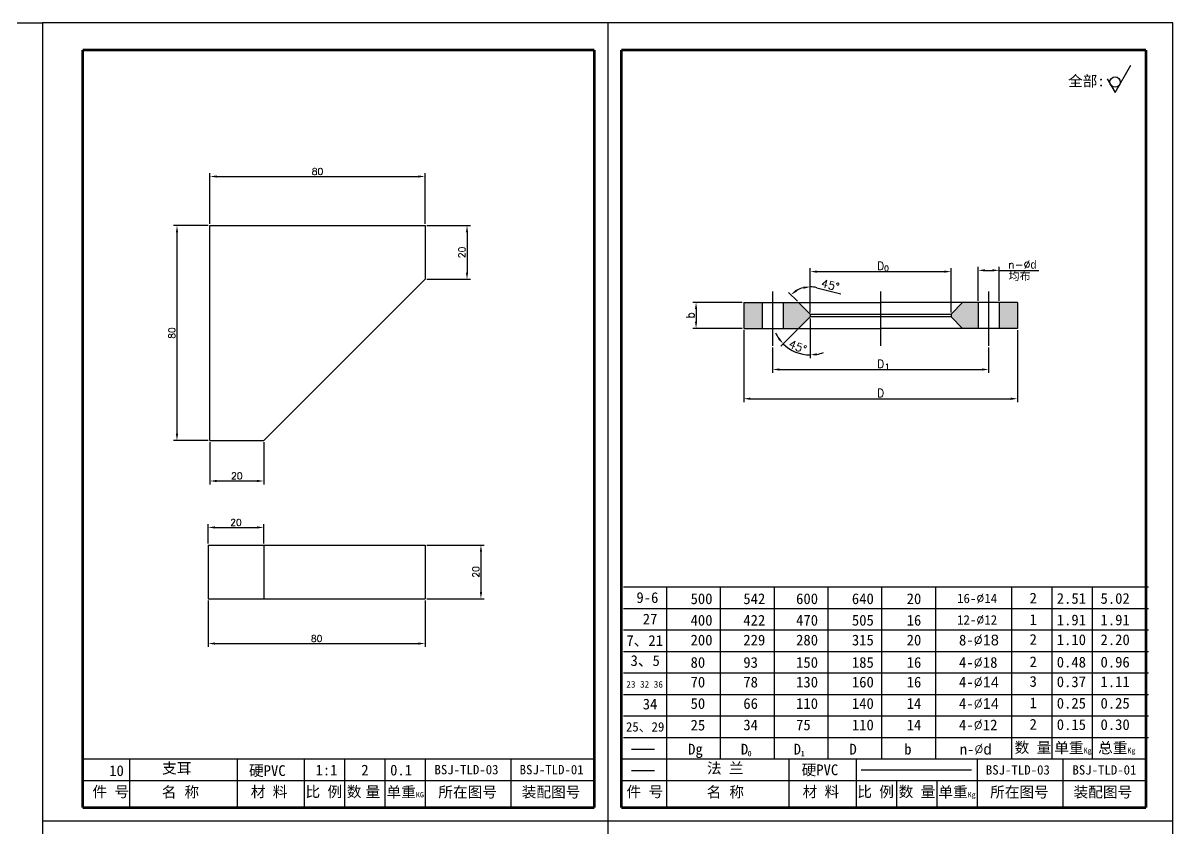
# Model space of a CAD drawing. Extents: x -699 to 795, y -2090 to -821.
# Drawn here: x -285.8 to 141.9, y -1795.4 to -1496.2 of the extents above; entities that cross this region are included whole.
import ezdxf

# ---------------------------------------------------------------- set-up
doc = ezdxf.new("R2010")
doc.units = 0
doc.header["$MEASUREMENT"] = 0
doc.linetypes.add('ACAD_ISO04W100', pattern=[30.5, 24, -3, 0.5, -3])
doc.layers.get('DEFPOINTS').update_dxf_attribs({"linetype": 'CONTINUOUS'})
for name, color, linetype in [('中线', 1, 'ACAD_ISO04W100'), ('文字', 6, 'CONTINUOUS'), ('标注', 5, 'CONTINUOUS'), ('细线', 4, 'CONTINUOUS'), ('边框线', 7, 'CONTINUOUS')]:
    doc.layers.add(name, color=color, linetype=linetype)
doc.styles.get("Standard").update_dxf_attribs({"font": 'txt.shx'})
doc.styles.add('临时', font='SIMFANG.TTF', dxfattribs={"height": 4})
doc.styles.add('文字', font='SIMFANG.TTF', dxfattribs={"height": 5})
doc.dimstyles.new('ISO-25', dxfattribs={"dimtxt": 2.5, "dimasz": 2.5, "dimexe": 1.25, "dimexo": 0.625, "dimtad": 1, "dimdec": 4, "dimdsep": 46, "dimlunit": 6, "dimtxsty": 'Standard', "dimcen": 2.5, "dimadec": 0, "dimazin": 0, "dimtfac": 1, "dimtdec": 4, "dimtmove": 0, "dimatfit": 3, "dimfxl": 1, "dimtolj": 1, "dimtzin": 0, "dimarcsym": 0})
doc.dimstyles.get("Standard").update_dxf_attribs({"dimtxt": 2.5, "dimasz": 2.5, "dimexe": 1.25, "dimexo": 0.625, "dimtad": 1, "dimdec": 4, "dimdsep": 46, "dimlunit": 6, "dimtxsty": 'Standard', "dimcen": 2.5, "dimadec": 0, "dimazin": 0, "dimtfac": 1, "dimtdec": 4, "dimtmove": 0, "dimatfit": 3, "dimfxl": 1, "dimtolj": 1, "dimtzin": 0, "dimarcsym": 0})

# ---------------------------------------------------------------- blocks, each defined once
blk = doc.blocks.new('*D22')
at = {"layer": 'DEFPOINTS', "color": 0}
for p in [(-17.73, -1609.83), (84.1, -1609.83), (84.1, -1636.01)]:
    blk.add_point(p, dxfattribs=at)
at = {"layer": '标注', "color": 0, "lineweight": -2}
for p, q in [((-17.73, -1610.45), (-17.73, -1637.26)), ((84.1, -1610.45), (84.1, -1637.26)), ((-15.23, -1636.01), (81.6, -1636.01))]:
    blk.add_line(p, q, dxfattribs=at)
at = {"layer": '标注', "color": 0}
for points in [[(-15.23, -1635.6), (-15.23, -1636.43), (-17.73, -1636.01)], [(81.6, -1635.6), (81.6, -1636.43), (84.1, -1636.01)]]:
    blk.add_solid(points, dxfattribs=at)
at = {"layer": '标注', "color": 0, "insert": (33.19, -1633.89), "char_height": 3, "attachment_point": 5}
blk.add_mtext('\\A1;D', dxfattribs=at)
blk = doc.blocks.new('*D23')
at = {"layer": 'DEFPOINTS', "color": 0}
for p in [(-6.99, -1616.31), (73.36, -1616.31), (73.36, -1625.13)]:
    blk.add_point(p, dxfattribs=at)
at = {"layer": '标注', "color": 0, "lineweight": -2}
for p, q in [((-6.99, -1616.94), (-6.99, -1626.38)), ((73.36, -1616.94), (73.36, -1626.38)), ((-4.49, -1625.13), (70.86, -1625.13))]:
    blk.add_line(p, q, dxfattribs=at)
at = {"layer": '标注', "color": 0}
for points in [[(-4.49, -1624.72), (-4.49, -1625.55), (-6.99, -1625.13)], [(70.86, -1624.72), (70.86, -1625.55), (73.36, -1625.13)]]:
    blk.add_solid(points, dxfattribs=at)
at = {"layer": '标注', "color": 0, "insert": (33.19, -1623.01), "char_height": 3, "attachment_point": 5}
blk.add_mtext('\\A1;D', dxfattribs=at)
blk = doc.blocks.new('*D24')
at = {"layer": 'DEFPOINTS', "color": 0}
for p in [(59.38, -1588.7), (7, -1604.5), (59.38, -1604.5)]:
    blk.add_point(p, dxfattribs=at)
at = {"layer": '标注', "color": 0, "lineweight": -2}
for p, q in [((7, -1603.87), (7, -1587.45)), ((9.5, -1588.7), (56.88, -1588.7)), ((59.38, -1603.87), (59.38, -1587.45))]:
    blk.add_line(p, q, dxfattribs=at)
at = {"layer": '标注', "color": 0}
for points in [[(9.5, -1588.29), (9.5, -1589.12), (7, -1588.7)], [(56.88, -1588.29), (56.88, -1589.12), (59.38, -1588.7)]]:
    blk.add_solid(points, dxfattribs=at)
at = {"layer": '标注', "color": 0, "insert": (33.19, -1586.58), "char_height": 3, "attachment_point": 5}
blk.add_mtext('\\A1;D', dxfattribs=at)
blk = doc.blocks.new('*D25')
at = {"layer": 'DEFPOINTS', "color": 0}
for p in [(77.27, -1588.23), (69.46, -1600.17), (77.27, -1600.17)]:
    blk.add_point(p, dxfattribs=at)
at = {"layer": '标注', "color": 0, "lineweight": -2}
for p, q in [((69.46, -1599.54), (69.46, -1586.98)), ((71.96, -1588.23), (74.77, -1588.23)), ((77.27, -1599.54), (77.27, -1586.98)), ((77.27, -1588.23), (92.02, -1588.23))]:
    blk.add_line(p, q, dxfattribs=at)
at = {"layer": '标注', "color": 0}
for points in [[(71.96, -1587.81), (71.96, -1588.65), (69.46, -1588.23)], [(74.77, -1587.81), (74.77, -1588.65), (77.27, -1588.23)]]:
    blk.add_solid(points, dxfattribs=at)
at = {"layer": '标注', "color": 0, "insert": (85.89, -1586.1), "char_height": 3, "attachment_point": 5}
blk.add_mtext('\\A1;n-\\Ftxt.shx;%%c\\fￋￎￌ￥|b0|i0|c134|p2;d', dxfattribs=at)
blk = doc.blocks.new('*D26')
at = {"layer": 'DEFPOINTS', "color": 0}
for p in [(-17.73, -1600.17), (-35.46, -1609.83), (-17.73, -1609.83)]:
    blk.add_point(p, dxfattribs=at)
at = {"layer": '标注', "color": 0, "lineweight": -2}
for p, q in [((-18.35, -1600.17), (-36.71, -1600.17)), ((-35.46, -1602.67), (-35.46, -1607.33)), ((-18.35, -1609.83), (-36.71, -1609.83))]:
    blk.add_line(p, q, dxfattribs=at)
at = {"layer": '标注', "color": 0}
for points in [[(-35.88, -1602.67), (-35.04, -1602.67), (-35.46, -1600.17)], [(-35.88, -1607.33), (-35.04, -1607.33), (-35.46, -1609.83)]]:
    blk.add_solid(points, dxfattribs=at)
at = {"layer": '标注', "color": 0, "insert": (-37.59, -1605), "char_height": 3, "attachment_point": 5, "rotation": 90}
blk.add_mtext('\\A1;b', dxfattribs=at)
blk = doc.blocks.new('*D27')
at = {"layer": 'DEFPOINTS', "color": 0}
for p in [(1.93, -1595.72), (2.67, -1600.17), (7, -1604.5), (7, -1604.5), (7, -1605.5)]:
    blk.add_point(p, dxfattribs=at)
at = {"layer": '标注', "color": 0, "lineweight": -2}
for p, q in [((7, -1603.87), (7, -1593.12)), ((9.48, -1594.68), (18.45, -1596.94)), ((2.22, -1599.73), (-1.05, -1596.45))]:
    blk.add_line(p, q, dxfattribs=at)
for start, end in [(104.1729, 120.8271), (75.8271, 90)]:
    blk.add_arc((7, -1604.5), 10.13, start, end, dxfattribs=at)
at = {"layer": '标注', "color": 0}
for points in [[(2.06, -1596.13), (1.55, -1595.47), (-0.17, -1597.33)], [(4.46, -1594.26), (4.57, -1595.09), (7, -1594.37)]]:
    blk.add_solid(points, dxfattribs=at)
at = {"layer": '标注', "color": 0, "insert": (14.48, -1593.75), "char_height": 3, "attachment_point": 5, "rotation": 345.8271}
blk.add_mtext('\\A1;45°', dxfattribs=at)
blk = doc.blocks.new('*D28')
at = {"layer": 'DEFPOINTS', "color": 0}
for p in [(7, -1604.5), (7, -1605.5), (7, -1605.5), (2.67, -1609.83), (-0.11, -1617.81)]:
    blk.add_point(p, dxfattribs=at)
at = {"layer": '标注', "color": 0, "lineweight": -2}
for p, q in [((7, -1606.12), (7, -1620.96)), ((2.22, -1610.27), (-3.94, -1616.43))]:
    blk.add_line(p, q, dxfattribs=at)
for start, end in [(204.8213, 214.9107), (225, 270), (280.0893, 290.1787)]:
    blk.add_arc((7, -1605.5), 14.22, start, end, dxfattribs=at)
at = {"layer": '标注', "color": 0}
for points in [[(-4.34, -1613.37), (-4.98, -1613.9), (-3.06, -1615.55)], [(9.52, -1619.91), (9.45, -1619.08), (7, -1619.71)]]:
    blk.add_solid(points, dxfattribs=at)
at = {"layer": '标注', "color": 0, "insert": (2.37, -1616.67), "char_height": 3, "attachment_point": 5, "rotation": 337.5}
blk.add_mtext('\\A1;45°', dxfattribs=at)
blk = doc.blocks.new('*D145')
at = {"layer": 'DEFPOINTS', "color": 0}
for p in [(-216.27, -1571.56), (-228.53, -1651.56), (-216.27, -1651.56)]:
    blk.add_point(p, dxfattribs=at)
at = {"layer": '标注', "color": 0, "lineweight": -2}
for p, q in [((-216.9, -1571.56), (-229.78, -1571.56)), ((-228.53, -1574.06), (-228.53, -1649.06)), ((-216.9, -1651.56), (-229.78, -1651.56))]:
    blk.add_line(p, q, dxfattribs=at)
at = {"layer": '标注', "color": 0}
for points in [[(-228.94, -1574.06), (-228.11, -1574.06), (-228.53, -1571.56)], [(-228.94, -1649.06), (-228.11, -1649.06), (-228.53, -1651.56)]]:
    blk.add_solid(points, dxfattribs=at)
at = {"layer": '标注', "color": 0, "insert": (-230.4, -1611.56), "char_height": 2.5, "attachment_point": 5, "rotation": 90}
blk.add_mtext('\\A1;80', dxfattribs=at)
blk = doc.blocks.new('*D146')
at = {"layer": 'DEFPOINTS', "color": 0}
for p in [(-216.27, -1651.56), (-196.27, -1651.56), (-196.27, -1666.63)]:
    blk.add_point(p, dxfattribs=at)
at = {"layer": '标注', "color": 0, "lineweight": -2}
for p, q in [((-216.27, -1652.18), (-216.27, -1667.88)), ((-196.27, -1652.18), (-196.27, -1667.88)), ((-213.77, -1666.63), (-198.77, -1666.63))]:
    blk.add_line(p, q, dxfattribs=at)
at = {"layer": '标注', "color": 0}
for points in [[(-213.77, -1666.21), (-213.77, -1667.04), (-216.27, -1666.63)], [(-198.77, -1666.21), (-198.77, -1667.04), (-196.27, -1666.63)]]:
    blk.add_solid(points, dxfattribs=at)
at = {"layer": '标注', "color": 0, "insert": (-206.27, -1664.75), "char_height": 2.5, "attachment_point": 5}
blk.add_mtext('\\A1;20', dxfattribs=at)
blk = doc.blocks.new('*D147')
at = {"layer": 'DEFPOINTS', "color": 0}
for p in [(-136.27, -1553.3), (-216.27, -1571.56), (-136.27, -1571.56)]:
    blk.add_point(p, dxfattribs=at)
at = {"layer": '标注', "color": 0, "lineweight": -2}
for p, q in [((-216.27, -1570.93), (-216.27, -1552.05)), ((-136.27, -1570.93), (-136.27, -1552.05)), ((-213.77, -1553.3), (-138.77, -1553.3))]:
    blk.add_line(p, q, dxfattribs=at)
at = {"layer": '标注', "color": 0}
for points in [[(-213.77, -1552.89), (-213.77, -1553.72), (-216.27, -1553.3)], [(-138.77, -1552.89), (-138.77, -1553.72), (-136.27, -1553.3)]]:
    blk.add_solid(points, dxfattribs=at)
at = {"layer": '标注', "color": 0, "insert": (-176.27, -1551.43), "char_height": 2.5, "attachment_point": 5}
blk.add_mtext('\\A1;80', dxfattribs=at)
blk = doc.blocks.new('*D148')
at = {"layer": 'DEFPOINTS', "color": 0}
for p in [(-136.27, -1571.56), (-136.27, -1591.56), (-120.65, -1591.56)]:
    blk.add_point(p, dxfattribs=at)
at = {"layer": '标注', "color": 0, "lineweight": -2}
for p, q in [((-135.65, -1571.56), (-119.4, -1571.56)), ((-120.65, -1574.06), (-120.65, -1589.06)), ((-135.65, -1591.56), (-119.4, -1591.56))]:
    blk.add_line(p, q, dxfattribs=at)
at = {"layer": '标注', "color": 0}
for points in [[(-121.07, -1574.06), (-120.24, -1574.06), (-120.65, -1571.56)], [(-121.07, -1589.06), (-120.24, -1589.06), (-120.65, -1591.56)]]:
    blk.add_solid(points, dxfattribs=at)
at = {"layer": '标注', "color": 0, "insert": (-122.53, -1581.56), "char_height": 2.5, "attachment_point": 5, "rotation": 90}
blk.add_mtext('\\A1;20', dxfattribs=at)
blk = doc.blocks.new('*D149')
at = {"layer": 'DEFPOINTS', "color": 0}
for p in [(-136.27, -1690.47), (-136.27, -1710.47), (-115.47, -1710.47)]:
    blk.add_point(p, dxfattribs=at)
at = {"layer": '标注', "color": 0, "lineweight": -2}
for p, q in [((-135.65, -1690.47), (-114.22, -1690.47)), ((-115.47, -1692.97), (-115.47, -1707.97)), ((-135.65, -1710.47), (-114.22, -1710.47))]:
    blk.add_line(p, q, dxfattribs=at)
at = {"layer": '标注', "color": 0}
for points in [[(-115.89, -1692.97), (-115.05, -1692.97), (-115.47, -1690.47)], [(-115.89, -1707.97), (-115.05, -1707.97), (-115.47, -1710.47)]]:
    blk.add_solid(points, dxfattribs=at)
at = {"layer": '标注', "color": 0, "insert": (-117.34, -1700.47), "char_height": 2.5, "attachment_point": 5, "rotation": 90}
blk.add_mtext('\\A1;20', dxfattribs=at)
blk = doc.blocks.new('*D150')
at = {"layer": 'DEFPOINTS', "color": 0}
for p in [(-216.9, -1710.47), (-136.27, -1710.47), (-136.27, -1727.13)]:
    blk.add_point(p, dxfattribs=at)
at = {"layer": '标注', "color": 0, "lineweight": -2}
for p, q in [((-216.9, -1711.1), (-216.9, -1728.38)), ((-136.27, -1711.1), (-136.27, -1728.38)), ((-214.4, -1727.13), (-138.77, -1727.13))]:
    blk.add_line(p, q, dxfattribs=at)
at = {"layer": '标注', "color": 0}
for points in [[(-214.4, -1726.72), (-214.4, -1727.55), (-216.9, -1727.13)], [(-138.77, -1726.72), (-138.77, -1727.55), (-136.27, -1727.13)]]:
    blk.add_solid(points, dxfattribs=at)
at = {"layer": '标注', "color": 0, "insert": (-176.58, -1725.26), "char_height": 2.5, "attachment_point": 5}
blk.add_mtext('\\A1;80', dxfattribs=at)
blk = doc.blocks.new('*D151')
at = {"layer": 'DEFPOINTS', "color": 0}
for p in [(-196.27, -1683.91), (-216.9, -1690.47), (-196.27, -1690.47)]:
    blk.add_point(p, dxfattribs=at)
at = {"layer": '标注', "color": 0, "lineweight": -2}
for p, q in [((-216.9, -1689.85), (-216.9, -1682.66)), ((-214.4, -1683.91), (-198.77, -1683.91)), ((-196.27, -1689.85), (-196.27, -1682.66))]:
    blk.add_line(p, q, dxfattribs=at)
at = {"layer": '标注', "color": 0}
for points in [[(-214.4, -1683.5), (-214.4, -1684.33), (-216.9, -1683.91)], [(-198.77, -1683.5), (-198.77, -1684.33), (-196.27, -1683.91)]]:
    blk.add_solid(points, dxfattribs=at)
at = {"layer": '标注', "color": 0, "insert": (-206.58, -1682.04), "char_height": 2.5, "attachment_point": 5}
blk.add_mtext('\\A1;20', dxfattribs=at)

msp = doc.modelspace()

# ---------------------------------------------------------------- hatches: boundary and pattern name
at = {"layer": '标注'}
h = msp.add_hatch(dxfattribs=at)
h.set_pattern_fill('ANGLE', color=256, scale=5, angle=45, style=0)
h.set_pattern_definition([(45, (0, 235.0753), (-0.9722718, 0.9722718), [1, -0.375]), (135, (0, 235.0753), (-0.9722718, -0.9722718), [1, -0.375])])
h.paths.add_polyline_path([(-10.89205, -1600.16943), (-17.72984, -1600.16943), (-17.72984, -1609.82889), (-10.89205, -1609.82889)])
h.paths.add_polyline_path([(6.99609, -1605.49916), (6.99609, -1604.49916), (2.66636, -1600.16943), (-3.08669, -1600.16943), (-3.08669, -1609.82889), (2.66636, -1609.82889)])
h.paths.add_polyline_path([(63.70759, -1609.82889), (69.46064, -1609.82889), (69.46064, -1600.16943), (63.70759, -1600.16943), (59.37786, -1604.49916), (59.37786, -1605.49916)])
h.paths.add_polyline_path([(84.10379, -1600.16943), (77.266, -1600.16943), (77.266, -1609.82889), (84.10379, -1609.82889)])

# ---------------------------------------------------------------- linework, layer by layer
at = {"layer": '中线'}
for p, q in [((-6.98937, -1596.10088), (-6.98937, -1616.31308)), ((33.18698, -1596.10088), (33.18698, -1616.31308)), ((73.36332, -1596.10088), (73.36332, -1616.31308))]:
    msp.add_line(p, q, dxfattribs=at)
at = {"layer": '文字'}
for p, q in [((120.39472, -1521.98371), (126.25289, -1511.83707)), ((117.46564, -1516.91039), (120.39472, -1521.98371)), ((132.84594, -1706.17677), (-62.40406, -1706.17677)), ((-46.32476, -1788.16404), (-46.32476, -1706.17677)), ((-26.32476, -1770.16404), (-26.32476, -1706.17677)), ((-6.32476, -1770.16404), (-6.32476, -1706.17677)), ((13.67524, -1770.16404), (13.67524, -1706.17677)), ((33.67524, -1770.16404), (33.67524, -1706.17677)), ((53.67524, -1770.16404), (53.67524, -1706.17677)), ((81.94362, -1770.16404), (81.94362, -1706.17677)), ((96.94362, -1770.16404), (96.94362, -1706.17677)), ((111.94362, -1770.16404), (111.94362, -1706.17677)), ((132.84594, -1714.17677), (-62.40406, -1714.17677)), ((132.84594, -1722.17677), (-62.40406, -1722.17677)), ((132.84594, -1730.17677), (-62.40406, -1730.17677)), ((132.84594, -1738.17677), (-62.40406, -1738.17677)), ((132.84594, -1746.17677), (-62.40406, -1746.17677)), ((132.84594, -1754.17677), (-62.40406, -1754.17677)), ((132.84594, -1762.17677), (-62.40406, -1762.17677)), ((-59.48272, -1766.38215), (-50.91842, -1766.38215)), ((-73.30638, -1770.16404), (-263.55638, -1770.16404)), ((-246.05638, -1788.16404), (-246.05638, -1770.16404)), ((-206.05638, -1788.16404), (-206.05638, -1770.16404)), ((-181.05638, -1788.16404), (-181.05638, -1770.16404)), ((-166.05638, -1788.16404), (-166.05638, -1770.16404)), ((-151.05638, -1788.16404), (-151.05638, -1770.16404)), ((-136.05638, -1788.16404), (-136.05638, -1770.16404)), ((-104.34138, -1770.16404), (-104.34138, -1788.16404)), ((131.94362, -1770.16404), (-63.30638, -1770.16404)), ((131.94362, -1770.16404), (-53.30638, -1770.16404)), ((-0.80638, -1788.16404), (-0.80638, -1770.16404)), ((24.19362, -1788.16404), (24.19362, -1770.16404)), ((69.19362, -1788.16404), (69.19362, -1770.16404)), ((100.90862, -1770.16404), (100.90862, -1788.16404)), ((-59.48272, -1774.38215), (-50.91842, -1774.38215)), ((25.90186, -1774.13632), (66.93449, -1774.13632)), ((-73.30638, -1778.16404), (-263.55638, -1778.16404)), ((131.94362, -1778.16404), (-63.30638, -1778.16404)), ((39.19362, -1788.16404), (39.19362, -1778.16404)), ((54.19362, -1788.16404), (54.19362, -1778.16404))]:
    msp.add_line(p, q, dxfattribs=at)
msp.add_circle((120.39472, -1518.14418), 1.91977, dxfattribs=at)
at = {"layer": '细线'}
for p, q in [((-699.05638, -1496.16404), (-278.55638, -1496.16404)), ((141.94362, -1496.16404), (-278.55638, -1496.16404)), ((-278.55638, -1496.16404), (-278.55638, -2090.16404)), ((-278.55638, -1496.16404), (-278.55638, -2090.16404)), ((-68.30638, -1496.16404), (-68.30638, -2090.16404)), ((141.94362, -2090.16404), (141.94362, -1496.16404)), ((-278.55638, -1793.16404), (141.94362, -1793.16404))]:
    msp.add_line(p, q, dxfattribs=at)
at = {"layer": '边框线'}
for p, q in [((-216.27204, -1651.5567), (-216.27204, -1571.5567)), ((-216.27204, -1571.5567), (-136.27204, -1571.5567)), ((-136.27204, -1571.5567), (-136.27204, -1591.5567)), ((-136.27204, -1591.5567), (-196.27204, -1651.5567)), ((-17.72984, -1600.16943), (33.18698, -1600.16943)), ((-17.72984, -1600.16943), (-17.72984, -1609.82889)), ((-10.89205, -1600.16943), (-10.89205, -1609.82889)), ((-3.08669, -1600.16943), (-3.08669, -1609.82889)), ((6.99609, -1604.49916), (2.66636, -1600.16943)), ((84.10379, -1600.16943), (33.18698, -1600.16943)), ((59.37786, -1604.49916), (63.70759, -1600.16943)), ((69.46064, -1600.16943), (69.46064, -1609.82889)), ((77.266, -1600.16943), (77.266, -1609.82889)), ((84.10379, -1600.16943), (84.10379, -1609.82889)), ((6.99609, -1605.49916), (2.66636, -1609.82889)), ((6.99609, -1604.49916), (6.99609, -1605.49916)), ((6.99609, -1604.49916), (59.37786, -1604.49916)), ((59.37786, -1605.49916), (6.99609, -1605.49916)), ((59.37786, -1604.49916), (59.37786, -1605.49916)), ((59.37786, -1605.49916), (63.70759, -1609.82889)), ((-17.72984, -1609.82889), (33.18698, -1609.82889)), ((84.10379, -1609.82889), (33.18698, -1609.82889)), ((-216.27204, -1651.5567), (-196.27204, -1651.5567)), ((-216.89704, -1690.47215), (-216.89704, -1710.47215)), ((-216.89704, -1690.47215), (-136.27204, -1690.47215)), ((-196.27204, -1690.47215), (-196.27204, -1710.47215)), ((-136.27204, -1690.47215), (-136.27204, -1710.47215)), ((-216.89704, -1710.47215), (-136.27204, -1710.47215))]:
    msp.add_line(p, q, dxfattribs=at)
at = {"layer": '边框线', "const_width": 1}
for points in [[(-73.30638, -1506.16404), (-263.55638, -1506.16404)], [(-263.55638, -1642.16404), (-263.55638, -1506.16404)], [(-73.30638, -1652.16404), (-73.30638, -1506.16404)], [(131.94362, -1506.16404), (-63.30638, -1506.16404)], [(-63.30638, -1788.16404), (-63.30638, -1506.16404)], [(131.94362, -1788.16404), (131.94362, -1506.16404)], [(-263.55638, -1788.16404), (-263.55638, -1642.16404)], [(-73.30638, -1788.16404), (-73.30638, -1652.16404)], [(-73.30638, -1788.16404), (-263.55638, -1788.16404)], [(131.94362, -1788.16404), (-63.30638, -1788.16404)]]:
    msp.add_lwpolyline(points, dxfattribs=at)

# ---------------------------------------------------------------- texts
at = {"layer": '文字'}
for s, insert, char_height, width, attachment_point, style in [('全部:', (102.91011, -1515.76105), 4, 20.2861, 1, '文字'), ('9-6', (-57.64059, -1708.01589), 4, 15, 1, '文字'), ('500', (-37.49648, -1708.44839), 4, 15, 1, '文字'), ('542', (-17.87414, -1708.44839), 4, 15, 1, '文字'), ('600', (1.74823, -1708.44839), 4, 15, 1, '文字'), ('640', (22.50352, -1708.44839), 4, 15, 1, '文字'), ('20', (42.88116, -1708.44839), 4, 15, 1, '文字'), ('16-{\\Ftxt.shx|c0;%%c}14', (69.09462, -1710.34534), 3.5, 15, 5, '文字'), ('2', (88.58822, -1708.21141), 4, 18.2593, 1, '文字'), ('2.51', (98.69728, -1708.33497), 4, 23.3386, 1, '文字'), ('5.02', (114.97834, -1708.33497), 4, 23.3386, 1, '文字'), ('27', (-55.2887, -1716.01589), 4, 15, 1, '文字'), ('400', (-37.49648, -1716.44839), 4, 15, 1, '文字'), ('422', (-17.87414, -1716.44839), 4, 15, 1, '文字'), ('470', (1.74823, -1716.44839), 4, 15, 1, '文字'), ('505', (22.50352, -1716.44839), 4, 15, 1, '文字'), ('16', (42.88116, -1716.44839), 4, 15, 1, '文字'), ('12-{\\Ftxt.shx|c0;%%c}12', (69.09462, -1718.3181), 3.5, 15, 5, '文字'), ('1', (88.58822, -1716.21141), 4, 18.2593, 1, '文字'), ('1.91', (98.69728, -1716.33497), 4, 23.3386, 1, '文字'), ('1.91', (114.97834, -1716.33497), 4, 23.3386, 1, '文字'), ('8-\\Ftxt.shx;%%c\\fￋￎￌ￥|b0|i0|c134|p2;18', (62.34346, -1723.82244), 4, 31.3184, 1, '文字'), ('2', (88.58822, -1723.58546), 4, 18.2593, 1, '文字'), ('1.10', (98.69728, -1723.70902), 4, 23.3386, 1, '文字'), ('2.20', (114.97834, -1723.70902), 4, 23.3386, 1, '文字'), ('7、21', (-61.37189, -1724.01589), 4, 15, 1, '文字'), ('200', (-37.49648, -1723.82244), 4, 15, 1, '文字'), ('229', (-17.87414, -1723.82244), 4, 15, 1, '文字'), ('280', (1.74823, -1723.82244), 4, 15, 1, '文字'), ('315', (22.50352, -1723.82244), 4, 15, 1, '文字'), ('20', (42.88116, -1723.82244), 4, 15, 1, '文字'), ('3、5', (-59.82899, -1731.47359), 4, 15, 1, '文字'), ('80', (-37.49648, -1732.15171), 4, 15, 1, '文字'), ('93', (-17.87414, -1732.15171), 4, 15, 1, '文字'), ('150', (1.74823, -1732.15171), 4, 15, 1, '文字'), ('185', (22.50352, -1732.15171), 4, 15, 1, '文字'), ('16', (42.88116, -1732.15171), 4, 15, 1, '文字'), ('4-{\\Ftxt.shx|c1;%%c\\fSimSun|b0|i0|c134|p2;18}', (62.34346, -1732.15171), 4, 15, 1, '文字'), ('2', (88.58822, -1731.91473), 4, 18.2593, 1, '文字'), ('0.48', (98.69728, -1732.0383), 4, 23.3386, 1, '文字'), ('0.96', (114.97834, -1732.0383), 4, 23.3386, 1, '文字'), ('70', (-37.49648, -1739.46508), 4, 15, 1, '文字'), ('78', (-17.87414, -1739.46508), 4, 15, 1, '文字'), ('130', (1.74823, -1739.46508), 4, 15, 1, '文字'), ('160', (22.50352, -1739.46508), 4, 15, 1, '文字'), ('16', (42.88116, -1739.46508), 4, 15, 1, '文字'), ('4-\\Ftxt.shx;%%c\\fￋￎￌ￥|b0|i0|c134|p2;14', (62.34346, -1739.46508), 4, 15, 1, '文字'), ('3', (88.58822, -1739.2281), 4, 18.2593, 1, '文字'), ('0.37', (98.69728, -1739.35166), 4, 23.3386, 1, '文字'), ('1.11', (114.97834, -1739.35166), 4, 23.3386, 1, '文字'), ('34', (-55.2887, -1747.65144), 4, 15, 1, '文字'), ('50', (-37.49648, -1747.45457), 4, 15, 1, '文字'), ('66', (-17.87414, -1747.45457), 4, 15, 1, '文字'), ('110', (1.74823, -1747.45457), 4, 15, 1, '文字'), ('140', (22.50352, -1747.45457), 4, 15, 1, '文字'), ('14', (42.88116, -1747.45457), 4, 15, 1, '文字'), ('4-\\Ftxt.shx;%%c\\fￋￎￌ￥|b0|i0|c134|p2;14', (62.34346, -1747.45457), 4, 15, 1, '文字'), ('1', (88.58822, -1747.21759), 4, 18.2593, 1, '文字'), ('0.25', (98.69728, -1747.34115), 4, 23.3386, 1, '文字'), ('0.25', (114.97834, -1747.34115), 4, 23.3386, 1, '文字'), ('25、29', (-61.54645, -1756.38752), 3.5, 15, 1, '文字'), ('25', (-37.49648, -1755.48747), 4, 15, 1, '文字'), ('34', (-17.87414, -1755.41195), 4, 15, 1, '文字'), ('75', (1.74823, -1755.41195), 4, 15, 1, '文字'), ('110', (22.50352, -1755.41195), 4, 15, 1, '文字'), ('14', (42.88116, -1755.41195), 4, 15, 1, '文字'), ('4-{\\Ftxt.shx|c0;%%c}12', (62.34346, -1755.41195), 4, 15, 1, '文字'), ('2', (88.58822, -1755.17497), 4, 18.2593, 1, '文字'), ('0.15', (98.69728, -1755.29853), 4, 23.3386, 1, '文字'), ('0.30', (114.97834, -1755.29853), 4, 23.3386, 1, '文字'), ('Dg', (-38.3988, -1764.43567), 4, 15, 1, '文字'), ('D', (-18.77646, -1764.43567), 4, 15, 1, '文字'), ('D', (0.84591, -1764.43567), 4, 15, 1, '文字'), ('D', (21.6012, -1764.43567), 4, 15, 1, '文字'), ('b', (41.97884, -1764.43567), 4, 15, 1, '文字'), ('n-\\Ftxt.shx;%%c\\fￋￎￌ￥|b0|i0|c134|p2;d', (62.60408, -1764.43567), 4, 15, 1, '文字'), ('数 量', (83.03417, -1763.81143), 4, 18.2593, 1, '文字'), ('单重{\\H0.5x;Kg}', (97.79496, -1763.93499), 4, 23.3386, 1, '文字'), ('总重{\\H0.5x;Kg}', (114.07603, -1763.93499), 4, 23.3386, 1, '文字'), ('0', (-16.27857, -1767.08034), 2, 37.0839671, 1, '文字'), ('1', (3.47504, -1767.08034), 2, 37.0839671, 1, '文字'), ('10', (-253.73118, -1772.43567), 4, 15, 1, '临时'), ('支耳', (-234.07273, -1771.50917), 4, 42.4102, 1, '临时'), ('硬PVC', (-201.74509, -1772.41269), 4, 27.3113, 1, '临时'), ('1{\\fSimSun|b0|i0|c0|p2;:\\fSimSun|b0|i0|c134|p2;1}', (-176.98765, -1772.21869), 4, 15.543, 1, '临时'), ('2', (-159.95785, -1772.21869), 4, 15.543, 1, '临时'), ('0.1', (-149.26137, -1772.21869), 4, 15.543, 1, '临时'), ('BSJ-TLD-03', (-132.7516, -1772.30185), 3.5, 85, 1, '文字'), ('BSJ-TLD-01', (-101.07055, -1772.30183), 3.5, 85, 1, '文字'), ('法 兰', (-31.39803, -1771.50917), 4, 42.4102, 1, '文字'), ('硬PVC', (3.79798, -1772.11992), 4, 27.3113, 1, '文字'), ('BSJ-TLD-03', (72.32942, -1772.40158), 3.5, 85, 1, '文字'), ('BSJ-TLD-01', (104.5329, -1772.40158), 3.5, 85, 1, '文字'), ('件 号', (-259.95279, -1780.26241), 4, 18.2593, 1, '临时'), ('\\fￋￎￌ￥|b0|i0|c134|p2;名  称', (-234.17612, -1780.38597), 4, 23.3386, 1, '临时'), ('材 料', (-201.0702, -1780.26241), 4, 18.2593, 1, '临时'), ('比 例', (-180.73034, -1780.26241), 4, 18.2593, 1, '临时'), ('\\fￋￎￌ￥|b0|i0|c134|p2;数 量', (-165.35347, -1780.26241), 4, 18.2593, 1, '临时'), ('单重\\H2;KG', (-150.59268, -1780.38597), 4, 23.3386, 1, '临时'), ('所在图号', (-131.33497, -1780.38597), 4, 23.3386, 1, '临时'), ('装配图号', (-100.29993, -1780.38597), 4, 23.3386, 1, '临时'), ('件 号', (-61.32487, -1780.26241), 4, 18.2593, 1, '文字'), ('\\fￋￎￌ￥|b0|i0|c134|p2;名  称', (-31.50142, -1780.38597), 4, 23.3386, 1, '文字'), ('材 料', (4.1798, -1780.26241), 4, 18.2593, 1, '文字'), ('比 例', (24.51966, -1780.26241), 4, 18.2593, 1, '文字'), ('数 量{\\fSimSun|b0|i0|c134|p2;}', (39.89653, -1780.26241), 4, 18.2593, 1, '文字'), ('单重{\\H0.5x;Kg}', (54.65732, -1780.38597), 4, 23.3386, 1, '文字'), ('所在图号', (73.91503, -1780.38597), 4, 23.3386, 1, '文字'), ('装配图号', (104.95007, -1780.38597), 4, 23.3386, 1, '文字')]:
    msp.add_mtext(s, dxfattribs=dict(at, insert=insert, char_height=char_height, width=width, attachment_point=attachment_point, style=style))
at = {"layer": '标注', "attachment_point": 1}
for s, insert, char_height, width, style in [('{\\Ftxt.shx|c0;0}', (34.5349, -1586.49737), 2, 37.0839671, '文字'), ('{\\Ftxt.shx|c0;1}', (34.75157, -1622.98125), 2, 37.0839671, '文字'), ('{\\C6;\\c16646654;23 32 36}', (-61.39028, -1741.05528), 2.5, 17.1560787, '临时')]:
    msp.add_mtext(s, dxfattribs=dict(at, insert=insert, char_height=char_height, width=width, style=style))
at = {"layer": '标注', "insert": (80.79437, -1588.86105), "char_height": 3, "width": 13.8221, "attachment_point": 1}
msp.add_mtext('均布', dxfattribs=at)

# ---------------------------------------------------------------- dimensions: what is measured, and where the dimension line sits
at = {"layer": '标注'}
for base, p1, p2, picture, middle in [((-136.27204, -1553.30343), (-216.27204, -1571.5567), (-136.27204, -1571.5567), '*D147', (-176.27204, -1551.42843)), ((-196.27204, -1666.62573), (-216.27204, -1651.5567), (-196.27204, -1651.5567), '*D146', (-206.27204, -1664.75073))]:
    dim = msp.add_linear_dim(base=base, p1=p1, p2=p2, dimstyle='Standard', dxfattribs=at)
    dim.commit()
    dim.dimension.update_dxf_attribs({"geometry": picture, "text_midpoint": middle})
for base, p1, p2, picture, middle in [((-228.52625, -1651.5567), (-216.27204, -1571.5567), (-216.27204, -1651.5567), '*D145', (-230.40125, -1611.5567)), ((-120.65186, -1591.5567), (-136.27204, -1571.5567), (-136.27204, -1591.5567), '*D148', (-122.52686, -1581.5567)), ((-115.46871, -1710.47215), (-136.27204, -1690.47215), (-136.27204, -1710.47215), '*D149', (-117.34371, -1700.47215))]:
    dim = msp.add_linear_dim(base=base, p1=p1, p2=p2, angle=90, dimstyle='Standard', dxfattribs=at)
    dim.commit()
    dim.dimension.update_dxf_attribs({"geometry": picture, "text_midpoint": middle})
for base, p1, p2, text, picture, middle in [((59.37786, -1588.70269), (6.99609, -1604.49916), (59.37786, -1604.49916), 'D', '*D24', (33.18698, -1586.57769)), ((77.266, -1588.22957), (69.46064, -1600.16943), (77.266, -1600.16943), 'n-\\Ftxt.shx;%%c\\f宋体|b0|i0|c134|p2;d', '*D25', (85.891, -1586.09624)), ((84.10379, -1636.01413), (-17.72984, -1609.82889), (84.10379, -1609.82889), 'D', '*D22', (33.18698, -1633.88913)), ((73.36332, -1625.1325), (-6.98937, -1616.31308), (73.36332, -1616.31308), 'D', '*D23', (33.18698, -1623.0075))]:
    dim = msp.add_linear_dim(base=base, p1=p1, p2=p2, text=text, dimstyle='ISO-25', override={"dimtxt": 3, "dimcen": 3}, dxfattribs=at)
    dim.commit()
    dim.dimension.update_dxf_attribs({"geometry": picture, "text_midpoint": middle})
for base, line2, picture, middle in [((1.92991, -1595.72428), ((6.99609, -1604.49916), (2.66636, -1600.16943)), '*D27', (14.48152, -1593.74733)), ((-0.11164, -1617.8101), ((6.99609, -1605.49916), (2.66636, -1609.82889)), '*D28', (2.36928, -1616.66928))]:
    dim = msp.add_angular_dim_2l(base=base, line1=((6.99609, -1604.49916), (6.99609, -1605.49916)), line2=line2, dimstyle='ISO-25', override={"dimtxt": 3, "dimdec": 0, "dimcen": 3, "dimazin": 2, "dimtdec": 0}, dxfattribs=at)
    dim.commit()
    dim.dimension.update_dxf_attribs({"geometry": picture, "text_midpoint": middle})
dim = msp.add_linear_dim(base=(-35.46061, -1609.82889), p1=(-17.72984, -1600.16943), p2=(-17.72984, -1609.82889), angle=90, text='b', dimstyle='ISO-25', override={"dimtxt": 3, "dimcen": 3}, dxfattribs=at)
dim.commit()
dim.dimension.update_dxf_attribs({"geometry": '*D26', "text_midpoint": (-37.58561, -1604.99916)})
for base, p1, p2, text, picture, middle in [((-196.27204, -1683.9122), (-216.89704, -1690.47215), (-196.27204, -1690.47215), '20', '*D151', (-206.58454, -1682.0372)), ((-136.27204, -1727.13477), (-216.89704, -1710.47215), (-136.27204, -1710.47215), '80', '*D150', (-176.58454, -1725.25977))]:
    dim = msp.add_linear_dim(base=base, p1=p1, p2=p2, text=text, dimstyle='Standard', dxfattribs=at)
    dim.commit()
    dim.dimension.update_dxf_attribs({"geometry": picture, "text_midpoint": middle})

doc.saveas('drawing.dxf')
